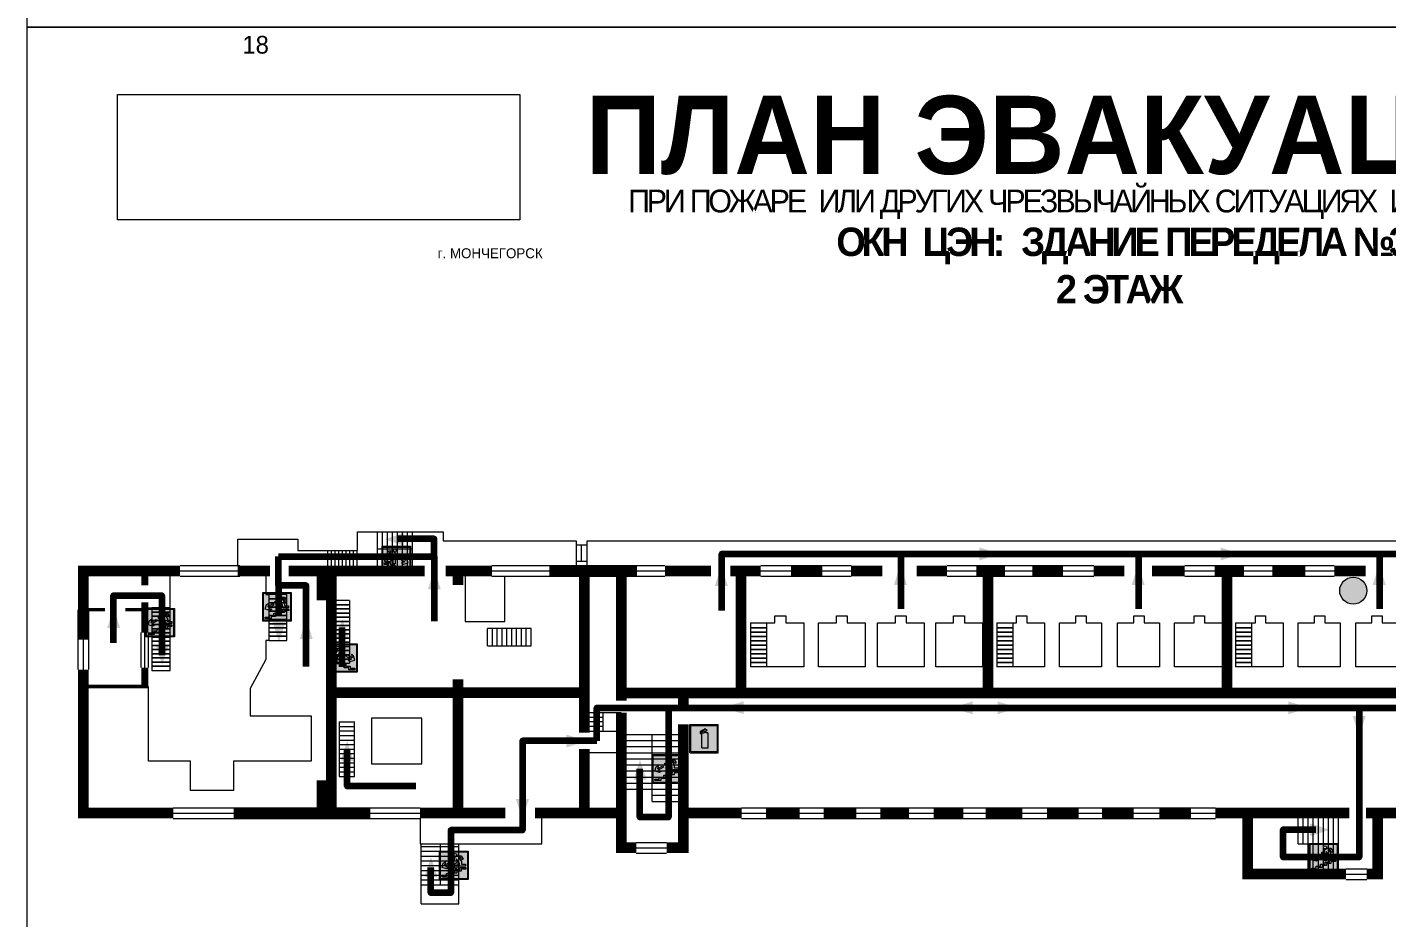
# Model space of a CAD drawing. Header units: millimetres. Extents: x 13810 to 67229, y 12374 to 21950.
# Drawn here: x 32787.4 to 33169.7, y 14690.3 to 14940.9 of the extents above; entities that cross this region are included whole.
import ezdxf

# ---------------------------------------------------------------- set-up
doc = ezdxf.new("R2010")
doc.units = ezdxf.units.MM
doc.layers.add('План_Штампы', color=7, linetype='Continuous')
doc.styles.add('обычный', font='arial.ttf')
picture_1 = doc.add_image_def('image1.jpg', size_in_pixel=(337, 105))

# ---------------------------------------------------------------- blocks, each defined once
blk = doc.blocks.new('вниз 3')
at = {"lineweight": 0, "true_color": 0xffffff}
h = blk.add_hatch(color=7, dxfattribs=at)
h.dxf.hatch_style = 1
h.paths.add_polyline_path([(40997.5, -4475.69), (40997.25, -4475.28), (40995.76, -4476.15), (40995.97, -4475.23), (40995.39, -4475.56), (40995.05, -4476.83), (40996.33, -4477.17), (40996.91, -4476.83), (40996, -4476.55)], flags=0)
h.paths.add_polyline_path([(40999.81, -4473.95), (41000.22, -4473.95), (41000.64, -4474.67), (41001.03, -4474.43), (41000.46, -4473.49), (41000.42, -4473.49), (40999.43, -4473.49), (40998.68, -4473.92), (40998.68, -4474.57), (40997.88, -4474.57), (40997.88, -4475), (40999.14, -4475), (40999.14, -4474.43), (40999.14, -4474.38), (40999.59, -4475.15), (40998.72, -4475.67), (40998.72, -4477.06), (40999.24, -4477.06), (40999.24, -4475.96), (40999.95, -4475.56), (40999.95, -4476.43), (41001.61, -4476.43), (41001.61, -4475.88), (41000.47, -4475.88), (41000.47, -4475.12)], flags=0)
h.paths.add_polyline_path([(40999.2, -4473.24, 1), (40998.35, -4473.24, 1)], flags=0)
h.paths.add_polyline_path([(41000.46, -4477.26), (41001.69, -4477.26), (41001.69, -4476.84), (41000.03, -4476.84), (41000.03, -4477.39), (40998.78, -4477.39), (40998.78, -4477.95), (40997.53, -4477.95), (40997.53, -4478.5), (40996.29, -4478.5), (40996.29, -4479.06), (40995.05, -4479.06), (40995.05, -4479.48), (40995.29, -4479.48), (40996.72, -4479.48), (40996.72, -4478.92), (40997.97, -4478.92), (40997.97, -4478.36), (40999.2, -4478.36), (40999.2, -4477.81), (41000.46, -4477.81)], flags=0)
h.paths.add_polyline_path([(41002.37, -4472.17), (40994.37, -4472.17), (40994.37, -4480.17), (41002.37, -4480.17)])
h.paths.add_polyline_path([(41002.16, -4479.96), (40994.57, -4479.96), (40994.57, -4472.37), (41002.16, -4472.37)], flags=16)
h.paths.add_polyline_path([(41001.61, -4475.88), (41001.61, -4476.43), (40999.95, -4476.43), (40999.95, -4475.56), (40999.24, -4475.96), (40999.24, -4477.06), (40998.72, -4477.06), (40998.72, -4475.67), (40999.59, -4475.15), (40999.14, -4474.38), (40999.14, -4474.43), (40999.14, -4475), (40997.88, -4475), (40997.88, -4474.57), (40998.68, -4474.57), (40998.68, -4473.92), (40999.43, -4473.49), (41000.42, -4473.49), (41000.46, -4473.49), (41001.03, -4474.43), (41000.64, -4474.67), (41000.22, -4473.95), (40999.81, -4473.95), (41000.47, -4475.12), (41000.47, -4475.88)], flags=0)
h.paths.add_polyline_path([(41001.69, -4476.84), (41001.69, -4477.26), (41000.46, -4477.26), (41000.46, -4477.81), (40999.2, -4477.81), (40999.2, -4478.36), (40997.97, -4478.36), (40997.97, -4478.92), (40996.72, -4478.92), (40996.72, -4479.48), (40995.05, -4479.48), (40995.05, -4479.06), (40996.29, -4479.06), (40996.29, -4478.5), (40997.53, -4478.5), (40997.53, -4477.95), (40998.78, -4477.95), (40998.78, -4477.39), (41000.03, -4477.39), (41000.03, -4476.84)], flags=0)
h.paths.add_polyline_path([(40998.35, -4473.24, -1), (40999.2, -4473.24, -1)], flags=0)
h.paths.add_polyline_path([(40997.5, -4475.69), (40996, -4476.55), (40996.91, -4476.83), (40996.33, -4477.17), (40995.05, -4476.83), (40995.39, -4475.56), (40995.97, -4475.23), (40995.76, -4476.15), (40997.25, -4475.28)], flags=0)
at = {"lineweight": 0}
h = blk.add_hatch(color=126, dxfattribs=at)
h.dxf.hatch_style = 1
h.paths.add_polyline_path([(41002.16, -4472.37), (40994.57, -4472.37), (40994.57, -4479.96), (41002.16, -4479.96)])
h.paths.add_polyline_path([(40995.97, -4475.23), (40995.76, -4476.15), (40997.25, -4475.28), (40997.5, -4475.69), (40996, -4476.55), (40996.91, -4476.83), (40996.33, -4477.17), (40995.05, -4476.83), (40995.39, -4475.56)], flags=16)
h.paths.add_polyline_path([(40997.88, -4474.57), (40998.68, -4474.57), (40998.68, -4473.92), (40999.43, -4473.49), (41000.42, -4473.49), (41000.46, -4473.49), (41001.03, -4474.43), (41000.64, -4474.67), (41000.22, -4473.95), (40999.81, -4473.95), (41000.47, -4475.12), (41000.47, -4475.88), (41001.61, -4475.88), (41001.61, -4476.43), (40999.95, -4476.43), (40999.95, -4475.56), (40999.24, -4475.96), (40999.24, -4477.06), (40998.72, -4477.06), (40998.72, -4475.67), (40999.59, -4475.15), (40999.14, -4474.38), (40999.14, -4474.43), (40999.14, -4475), (40997.88, -4475)], flags=16)
h.paths.add_polyline_path([(40998.35, -4473.24, -1), (40999.2, -4473.24, -1)], flags=16)
h.paths.add_polyline_path([(40997.53, -4477.95), (40998.78, -4477.95), (40998.78, -4477.39), (41000.03, -4477.39), (41000.03, -4476.84), (41001.69, -4476.84), (41001.69, -4477.26), (41000.46, -4477.26), (41000.46, -4477.81), (40999.2, -4477.81), (40999.2, -4478.36), (40997.97, -4478.36), (40997.97, -4478.92), (40996.72, -4478.92), (40996.72, -4479.48), (40995.05, -4479.48), (40995.05, -4479.06), (40996.29, -4479.06), (40996.29, -4478.5), (40997.53, -4478.5)], flags=16)
at = {"lineweight": 0, "true_color": 0xffffff}
h = blk.add_hatch(color=7, dxfattribs=at)
h.dxf.hatch_style = 1
h.paths.add_polyline_path([(40999.2, -4473.24, 1), (40998.35, -4473.24, 1)])
h.paths.add_polyline_path([(40999.81, -4473.95), (41000.22, -4473.95), (41000.64, -4474.67), (41001.03, -4474.43), (41000.46, -4473.49), (41000.42, -4473.49), (40999.43, -4473.49), (40998.68, -4473.92), (40998.68, -4474.57), (40997.88, -4474.57), (40997.88, -4475), (40999.14, -4475), (40999.14, -4474.43), (40999.14, -4474.38), (40999.59, -4475.15), (40998.72, -4475.67), (40998.72, -4477.06), (40999.24, -4477.06), (40999.24, -4475.96), (40999.95, -4475.56), (40999.95, -4476.43), (41001.61, -4476.43), (41001.61, -4475.88), (41000.47, -4475.88), (41000.47, -4475.12)])
h.paths.add_polyline_path([(40999.2, -4477.81), (41000.46, -4477.81), (41000.46, -4477.26), (41001.69, -4477.26), (41001.69, -4476.84), (41000.03, -4476.84), (41000.03, -4477.39), (40998.78, -4477.39), (40998.78, -4477.95), (40997.53, -4477.95), (40997.53, -4478.5), (40996.29, -4478.5), (40996.29, -4479.06), (40995.05, -4479.06), (40995.05, -4479.48), (40995.29, -4479.48), (40996.72, -4479.48), (40996.72, -4478.92), (40997.97, -4478.92), (40997.97, -4478.36), (40999.2, -4478.36)])
h.paths.add_polyline_path([(40997.5, -4475.69), (40997.25, -4475.28), (40995.76, -4476.15), (40995.97, -4475.23), (40995.39, -4475.56), (40995.05, -4476.83), (40996.33, -4477.17), (40996.91, -4476.83), (40996, -4476.55)])
at = {"color": 126, "lineweight": 0}
for points in [[(40994.37, -4472.17), (41002.37, -4472.17), (41002.37, -4480.17), (40994.37, -4480.17)], [(40994.57, -4472.37), (41002.16, -4472.37), (41002.16, -4479.96), (40994.57, -4479.96)]]:
    blk.add_lwpolyline(points, close=True, dxfattribs=at)
for points in [[(40995.05, -4476.83), (40995.39, -4475.56), (40995.97, -4475.23), (40995.76, -4476.15), (40997.25, -4475.28), (40997.5, -4475.69), (40996, -4476.55), (40996.91, -4476.83), (40996.33, -4477.17), (40995.05, -4476.83)], [(40999.14, -4474.43), (40999.14, -4475), (40997.88, -4475), (40997.88, -4474.57), (40998.68, -4474.57), (40998.68, -4473.92), (40999.43, -4473.49), (41000.42, -4473.49), (41000.46, -4473.49), (41001.03, -4474.43), (41000.64, -4474.67), (41000.22, -4473.95), (40999.81, -4473.95), (41000.47, -4475.12), (41000.47, -4475.88), (41001.61, -4475.88), (41001.61, -4476.43), (40999.95, -4476.43), (40999.95, -4475.56), (40999.24, -4475.96), (40999.24, -4477.06), (40998.72, -4477.06), (40998.72, -4475.67), (40999.59, -4475.15), (40999.14, -4474.38), (40999.14, -4474.43)], [(40995.29, -4479.48), (40995.05, -4479.48), (40995.05, -4479.06), (40996.29, -4479.06), (40996.29, -4478.5), (40997.53, -4478.5), (40997.53, -4477.95), (40998.78, -4477.95), (40998.78, -4477.39), (41000.03, -4477.39), (41000.03, -4476.84), (41001.69, -4476.84), (41001.69, -4477.26), (41000.46, -4477.26), (41000.46, -4477.81), (40999.2, -4477.81), (40999.2, -4478.36), (40997.97, -4478.36), (40997.97, -4478.92), (40996.72, -4478.92), (40996.72, -4479.48), (40995.05, -4479.48)]]:
    blk.add_lwpolyline(points, dxfattribs=at)
blk.add_circle((40998.77, -4473.24), 0.426, dxfattribs=at)
blk = doc.blocks.new('вниз')
at = {"lineweight": 0, "true_color": 0xffffff}
h = blk.add_hatch(color=7, dxfattribs=at)
h.dxf.hatch_style = 1
h.paths.add_polyline_path([(40994.51, -4472.22), (40986.51, -4472.22), (40986.51, -4480.22), (40994.51, -4480.22)])
h.paths.add_polyline_path([(40994.31, -4472.42), (40994.31, -4480.01), (40986.71, -4480.01), (40986.71, -4472.42)], flags=16)
h.paths.add_polyline_path([(40988.43, -4473.53), (40989.43, -4473.53), (40990.19, -4473.96), (40990.19, -4474.6), (40991, -4474.6), (40991, -4475.06), (40989.73, -4475.06), (40989.73, -4474.46), (40989.3, -4475.18), (40990.17, -4475.7), (40990.17, -4477.11), (40989.63, -4477.11), (40989.63, -4476.01), (40988.94, -4475.59), (40988.94, -4476.46), (40988.94, -4476.46), (40987.47, -4476.46), (40987.26, -4476.46), (40987.26, -4475.92), (40988.4, -4475.92), (40988.4, -4475.2), (40989.1, -4473.99), (40988.66, -4473.99), (40988.24, -4474.7), (40987.86, -4474.47), (40988.41, -4473.56)], flags=0)
h.paths.add_polyline_path([(40990.55, -4473.29, -1), (40989.69, -4473.29, -1)], flags=0)
h.paths.add_polyline_path([(40988.85, -4476.89), (40988.85, -4477.43), (40990.1, -4477.43), (40990.1, -4477.99), (40991.34, -4477.99), (40991.34, -4478.54), (40992.59, -4478.54), (40992.59, -4479.09), (40993.83, -4479.09), (40993.83, -4479.52), (40992.17, -4479.52), (40992.17, -4478.97), (40990.91, -4478.97), (40990.91, -4478.41), (40989.68, -4478.41), (40989.68, -4477.86), (40988.43, -4477.86), (40988.43, -4477.31), (40987.6, -4477.31), (40987.18, -4477.31), (40987.18, -4476.89)], flags=0)
h.paths.add_polyline_path([(40991.61, -4475.33), (40993.12, -4476.2), (40992.9, -4475.27), (40993.48, -4475.6), (40993.83, -4476.88), (40992.56, -4477.22), (40991.97, -4476.88), (40992.9, -4476.61), (40991.38, -4475.74), (40991.58, -4475.39)], flags=0)
h.paths.add_polyline_path([(40990.19, -4473.96), (40989.43, -4473.53), (40988.43, -4473.53), (40988.41, -4473.56), (40987.86, -4474.47), (40988.24, -4474.7), (40988.66, -4473.99), (40989.1, -4473.99), (40988.4, -4475.2), (40988.4, -4475.92), (40987.26, -4475.92), (40987.26, -4476.46), (40987.47, -4476.46), (40988.94, -4476.46), (40988.94, -4476.27), (40988.94, -4475.59), (40989.63, -4476.01), (40989.63, -4477.11), (40990.17, -4477.11), (40990.17, -4475.7), (40989.3, -4475.18), (40989.73, -4474.46), (40989.73, -4475.06), (40991, -4475.06), (40991, -4474.6), (40990.19, -4474.6)], flags=0)
h.paths.add_polyline_path([(40990.55, -4473.29, 1), (40989.69, -4473.29, 1)], flags=0)
h.paths.add_polyline_path([(40991.61, -4475.33), (40991.58, -4475.39), (40991.38, -4475.74), (40992.9, -4476.61), (40991.97, -4476.88), (40992.56, -4477.22), (40993.83, -4476.88), (40993.48, -4475.6), (40992.9, -4475.27), (40993.12, -4476.2)], flags=0)
h.paths.add_polyline_path([(40990.1, -4477.43), (40988.85, -4477.43), (40988.85, -4476.89), (40987.18, -4476.89), (40987.18, -4477.31), (40987.6, -4477.31), (40988.43, -4477.31), (40988.43, -4477.86), (40989.68, -4477.86), (40989.68, -4478.41), (40990.91, -4478.41), (40990.91, -4478.97), (40992.17, -4478.97), (40992.17, -4479.52), (40993.83, -4479.52), (40993.83, -4479.09), (40992.59, -4479.09), (40992.59, -4478.54), (40991.34, -4478.54), (40991.34, -4477.99), (40990.1, -4477.99)], flags=0)
at = {"lineweight": 0}
h = blk.add_hatch(color=126, dxfattribs=at)
h.dxf.hatch_style = 1
h.paths.add_polyline_path([(40994.31, -4472.42), (40986.71, -4472.42), (40986.71, -4480.01), (40994.31, -4480.01)])
h.paths.add_polyline_path([(40988.43, -4473.53), (40989.43, -4473.53), (40990.19, -4473.96), (40990.19, -4474.6), (40991, -4474.6), (40991, -4475.06), (40989.73, -4475.06), (40989.73, -4474.46), (40989.3, -4475.18), (40990.17, -4475.7), (40990.17, -4477.11), (40989.63, -4477.11), (40989.63, -4476.01), (40988.94, -4475.59), (40988.94, -4476.46), (40988.94, -4476.46), (40987.47, -4476.46), (40987.26, -4476.46), (40987.26, -4475.92), (40988.4, -4475.92), (40988.4, -4475.2), (40989.1, -4473.99), (40988.66, -4473.99), (40988.24, -4474.7), (40987.86, -4474.47), (40988.41, -4473.56)], flags=16)
h.paths.add_polyline_path([(40990.55, -4473.29, -1), (40989.69, -4473.29, -1)], flags=16)
h.paths.add_polyline_path([(40988.85, -4476.89), (40988.85, -4477.43), (40990.1, -4477.43), (40990.1, -4477.99), (40991.34, -4477.99), (40991.34, -4478.54), (40992.59, -4478.54), (40992.59, -4479.09), (40993.83, -4479.09), (40993.83, -4479.52), (40992.17, -4479.52), (40992.17, -4478.97), (40990.91, -4478.97), (40990.91, -4478.41), (40989.68, -4478.41), (40989.68, -4477.86), (40988.43, -4477.86), (40988.43, -4477.31), (40987.6, -4477.31), (40987.18, -4477.31), (40987.18, -4476.89)], flags=16)
h.paths.add_polyline_path([(40991.61, -4475.33), (40993.12, -4476.2), (40992.9, -4475.27), (40993.48, -4475.6), (40993.83, -4476.88), (40992.56, -4477.22), (40991.97, -4476.88), (40992.9, -4476.61), (40991.38, -4475.74), (40991.58, -4475.39)], flags=16)
at = {"lineweight": 0, "true_color": 0xffffff}
h = blk.add_hatch(color=7, dxfattribs=at)
h.dxf.hatch_style = 1
h.paths.add_polyline_path([(40989.73, -4474.46), (40989.73, -4475.06), (40991, -4475.06), (40991, -4474.6), (40990.19, -4474.6), (40990.19, -4473.96), (40989.43, -4473.53), (40988.43, -4473.53), (40988.41, -4473.56), (40987.86, -4474.47), (40988.24, -4474.7), (40988.66, -4473.99), (40989.1, -4473.99), (40988.4, -4475.2), (40988.4, -4475.92), (40987.26, -4475.92), (40987.26, -4476.46), (40987.47, -4476.46), (40988.94, -4476.46), (40988.94, -4475.59), (40989.63, -4476.01), (40989.63, -4477.11), (40990.17, -4477.11), (40990.17, -4475.7), (40989.3, -4475.18)])
h.paths.add_polyline_path([(40989.69, -4473.29, 1), (40990.55, -4473.29, 1)])
h.paths.add_polyline_path([(40991.61, -4475.33), (40991.58, -4475.39), (40991.38, -4475.74), (40992.9, -4476.61), (40991.97, -4476.88), (40992.56, -4477.22), (40993.83, -4476.88), (40993.48, -4475.6), (40992.9, -4475.27), (40993.12, -4476.2)])
h.paths.add_polyline_path([(40990.1, -4477.43), (40988.85, -4477.43), (40988.85, -4476.89), (40987.18, -4476.89), (40987.18, -4477.31), (40987.6, -4477.31), (40988.43, -4477.31), (40988.43, -4477.86), (40989.68, -4477.86), (40989.68, -4478.41), (40990.91, -4478.41), (40990.91, -4478.97), (40992.17, -4478.97), (40992.17, -4479.52), (40993.83, -4479.52), (40993.83, -4479.09), (40992.59, -4479.09), (40992.59, -4478.54), (40991.34, -4478.54), (40991.34, -4477.99), (40990.1, -4477.99)])
at = {"color": 126, "lineweight": 0}
for points in [[(40986.51, -4472.22), (40994.51, -4472.22), (40994.51, -4480.22), (40986.51, -4480.22)], [(40986.71, -4472.42), (40994.31, -4472.42), (40994.31, -4480.01), (40986.71, -4480.01)]]:
    blk.add_lwpolyline(points, close=True, dxfattribs=at)
for points in [[(40987.47, -4476.46), (40987.26, -4476.46), (40987.26, -4475.92), (40988.4, -4475.92), (40988.4, -4475.2), (40989.1, -4473.99), (40988.66, -4473.99), (40988.24, -4474.7), (40987.86, -4474.47), (40988.41, -4473.56), (40988.43, -4473.53), (40989.43, -4473.53), (40990.19, -4473.96), (40990.19, -4474.6), (40991, -4474.6), (40991, -4475.06), (40989.73, -4475.06), (40989.73, -4474.46), (40989.3, -4475.18), (40990.17, -4475.7), (40990.17, -4477.11), (40989.63, -4477.11), (40989.63, -4476.01), (40988.94, -4475.59), (40988.94, -4476.46)], [(40987.47, -4476.46), (40988.94, -4476.46), (40988.94, -4476.27)], [(40991.58, -4475.39), (40991.38, -4475.74), (40992.9, -4476.61), (40991.97, -4476.88), (40992.56, -4477.22), (40993.83, -4476.88), (40993.48, -4475.6), (40992.9, -4475.27), (40993.12, -4476.2), (40991.61, -4475.33), (40991.58, -4475.39)], [(40987.6, -4477.31), (40987.18, -4477.31), (40987.18, -4476.89), (40988.85, -4476.89), (40988.85, -4477.43), (40990.1, -4477.43), (40990.1, -4477.99), (40991.34, -4477.99), (40991.34, -4478.54), (40992.59, -4478.54), (40992.59, -4479.09), (40993.83, -4479.09), (40993.83, -4479.52), (40992.17, -4479.52), (40992.17, -4478.97), (40990.91, -4478.97), (40990.91, -4478.41), (40989.68, -4478.41), (40989.68, -4477.86), (40988.43, -4477.86), (40988.43, -4477.31), (40987.6, -4477.31)]]:
    blk.add_lwpolyline(points, dxfattribs=at)
blk.add_circle((40990.12, -4473.29), 0.432, dxfattribs=at)
blk = doc.blocks.new('A$C3AD82952')
at = {"true_color": 0xf5f5ff}
h = blk.add_hatch(color=7, dxfattribs=at)
h.dxf.hatch_style = 1
h.paths.add_polyline_path([(8.21, 8.73, 0.414214), (7.89, 9.05), (7.22, 9.05), (7.22, 9.92), (7.59, 9.92, 1), (7.57, 10.36), (7.22, 10.36), (7.22, 10.6), (6.43, 10.6), (6.43, 10.36), (6.01, 10.36), (4.74, 9.59), (4.74, 8.69), (4.98, 8.73), (4.98, 9.26), (6.12, 9.91), (6.43, 9.91), (6.43, 9.05), (5.76, 9.05, 0.414214), (5.44, 8.73), (5.44, 2.2), (8.21, 2.2)], flags=0)
h.paths.add_polyline_path([(12.8, 12.8), (0, 12.8), (0, 0), (12.8, 0)])
h.paths.add_polyline_path([(0.51, 12.29), (12.29, 12.29), (12.29, 0.51), (0.51, 0.51)], flags=16)
h.paths.add_polyline_path([(4.74, 9.59), (6.01, 10.36), (6.43, 10.36), (6.43, 10.6), (7.22, 10.6), (7.22, 10.36), (7.59, 10.36, -0.94586), (7.59, 9.92), (7.22, 9.92), (7.22, 9.05), (7.89, 9.05, -0.414214), (8.21, 8.73), (8.21, 2.2), (5.44, 2.2), (5.44, 8.73, -0.414214), (5.76, 9.05), (6.43, 9.05), (6.43, 9.91), (6.12, 9.91), (4.98, 9.26), (4.98, 8.73), (4.74, 8.69)], flags=0)
h = blk.add_hatch(color=242)
h.dxf.hatch_style = 1
h.paths.add_polyline_path([(12.29, 12.29), (0.51, 12.29), (0.51, 0.51), (12.29, 0.51)])
h.paths.add_polyline_path([(4.74, 8.69), (4.74, 9.59), (6.01, 10.36), (6.43, 10.36), (6.43, 10.6), (7.22, 10.6), (7.22, 10.36), (7.59, 10.36, -0.94586), (7.59, 9.92), (7.22, 9.92), (7.22, 9.05), (7.89, 9.05, -0.414214), (8.21, 8.73), (8.21, 2.2), (5.44, 2.2), (5.44, 8.73, -0.414214), (5.76, 9.05), (6.43, 9.05), (6.43, 9.91), (6.12, 9.91), (4.98, 9.26), (4.98, 8.73)], flags=16)
h = blk.add_hatch(color=7, dxfattribs=at)
h.dxf.hatch_style = 1
h.paths.add_polyline_path([(8.21, 8.73, 0.414214), (7.89, 9.05), (7.22, 9.05), (7.22, 9.92), (7.59, 9.92, 1), (7.57, 10.36), (7.22, 10.36), (7.22, 10.6), (6.43, 10.6), (6.43, 10.36), (6.01, 10.36), (4.74, 9.59), (4.74, 8.69), (4.98, 8.73), (4.98, 9.26), (6.12, 9.91), (6.43, 9.91), (6.43, 9.05), (5.76, 9.05, 0.414214), (5.44, 8.73), (5.44, 2.2), (8.21, 2.2)])
at = {"color": 242, "lineweight": 5}
for p, q in [((0, 0), (0, 12.8)), ((0, 12.8), (12.8, 12.8)), ((12.8, 0), (12.8, 12.8)), ((6.01, 10.36), (4.74, 9.59)), ((4.74, 9.59), (4.74, 8.69)), ((4.74, 8.69), (4.98, 8.73)), ((4.98, 9.26), (6.12, 9.91)), ((4.98, 8.73), (4.98, 9.26)), ((5.44, 2.2), (5.44, 8.73)), ((5.76, 9.05), (6.43, 9.05)), ((6.01, 10.36), (6.43, 10.36)), ((6.12, 9.91), (6.43, 9.91)), ((7.22, 10.6), (6.43, 10.6)), ((6.43, 10.6), (6.43, 10.36)), ((6.43, 9.91), (6.43, 9.05)), ((7.22, 10.36), (7.22, 10.6)), ((7.59, 10.36), (7.22, 10.36)), ((7.22, 9.05), (7.22, 9.92)), ((7.59, 9.92), (7.22, 9.92)), ((7.89, 9.05), (7.22, 9.05)), ((8.21, 2.2), (8.21, 8.73)), ((0, 0), (12.8, 0)), ((5.44, 2.2), (8.21, 2.2))]:
    blk.add_line(p, q, dxfattribs=at)
blk.add_lwpolyline([(0.51, 12.29), (12.29, 12.29), (12.29, 0.51), (0.51, 0.51)], close=True, dxfattribs=at)
for centre, radius, start, end in [((5.76, 8.73), 0.32, 90, 180), ((7.58, 10.14), 0.223, 273.18746, 86.81254), ((7.89, 8.73), 0.32, 0, 90)]:
    blk.add_arc(centre, radius, start, end, dxfattribs=at)
blk = doc.blocks.new('A$C7B8C2D5B')
at = {"lineweight": 0}
h = blk.add_hatch(color=5, dxfattribs=at)
h.dxf.hatch_style = 1
h.paths.add_polyline_path([(1.4, -3.02, 1), (-2.11, -3.02, 1)])
at = {"color": 5, "lineweight": 0}
blk.add_circle((-0.36, -3.02), 1.75, dxfattribs=at)

msp = doc.modelspace()

# ---------------------------------------------------------------- linework, layer by layer
at = {"color": 126, "lineweight": 0, "true_color": 0x008754}
for points in [[(32787.42, 15335.9), (33387.42, 15335.9), (33387.42, 14940.9), (32787.42, 14940.9)], [(32787.42, 14940.9), (33387.42, 14940.9), (33387.42, 14545.9), (32787.42, 14545.9)], [(32787.42, 14940.9), (33387.42, 14940.9), (33387.42, 14545.9), (32787.42, 14545.9)], [(32787.42, 14940.9), (33387.42, 14940.9), (33387.42, 14545.9), (32787.42, 14545.9)], [(32787.42, 14940.9), (33387.42, 14940.9), (33387.42, 14545.9), (32787.42, 14545.9)]]:
    msp.add_lwpolyline(points, close=True, dxfattribs=at)
at = {"lineweight": 0}
for points in [[(32846.61, 14789.42), (32846.61, 14796.86), (32863.54, 14796.86), (32863.54, 14793.63), (32880.24, 14793.63), (32880.24, 14798.93), (32904.33, 14798.93), (32904.33, 14796.36), (32941.79, 14796.36), (32941.79, 14787.92)], [(32885.95, 14787.92), (32885.95, 14798.93)], [(32887.35, 14787.92), (32887.35, 14798.93)], [(32887.35, 14787.92), (32887.35, 14798.93)], [(32888.75, 14787.92), (32888.75, 14798.93)], [(32888.75, 14787.92), (32888.75, 14798.93)], [(32890.15, 14787.92), (32890.15, 14798.93)], [(32890.15, 14787.92), (32890.15, 14798.93)], [(32891.55, 14787.92), (32891.55, 14798.93)], [(32891.55, 14787.92), (32891.55, 14798.93)], [(32892.95, 14787.92), (32892.95, 14798.93)], [(32892.95, 14787.92), (32892.95, 14798.93)], [(32894.35, 14787.92), (32894.35, 14798.93)], [(32894.35, 14787.92), (32894.35, 14798.93)], [(32895.75, 14787.92), (32895.75, 14798.93)], [(32944.88, 14787.92), (32944.88, 14796.36), (33329.15, 14796.36), (33329.15, 14800.66), (33350.6, 14800.66), (33350.6, 14798.72), (33368.23, 14798.72)], [(32885.95, 14794.16), (32895.75, 14794.16)], [(32941.79, 14795.25), (32944.88, 14795.25)], [(32943.31, 14790.7), (32943.31, 14795.25)], [(32871.91, 14787.92), (32871.91, 14793.63)], [(32872.94, 14787.92), (32872.94, 14793.63)], [(32872.94, 14787.92), (32872.94, 14793.63)], [(32873.97, 14787.92), (32873.97, 14793.63)], [(32873.97, 14787.92), (32873.97, 14793.63)], [(32875, 14787.92), (32875, 14793.63)], [(32875, 14787.92), (32875, 14793.63)], [(32876.03, 14787.92), (32876.03, 14793.63)], [(32876.03, 14787.92), (32876.03, 14793.63)], [(32877.06, 14787.92), (32877.06, 14793.63)], [(32877.06, 14787.92), (32877.06, 14793.63)], [(32878.1, 14787.92), (32878.1, 14793.63)], [(32878.1, 14787.92), (32878.1, 14793.63)], [(32879.13, 14787.92), (32879.13, 14793.63)], [(32879.13, 14787.92), (32879.13, 14793.63)], [(32880.16, 14787.92), (32880.16, 14793.63)], [(32941.79, 14790.7), (32944.88, 14790.7)], [(32854.53, 14787.92), (32854.53, 14781.28), (32855.37, 14781.28), (32855.37, 14768.36), (32854.53, 14768.36), (32854.53, 14762.98), (32850.15, 14754.88), (32850.15, 14747.2), (32867.3, 14747.2), (32867.3, 14734.42), (32845.4, 14734.42), (32845.4, 14726.18), (32833.34, 14726.18), (32833.34, 14734.42), (32821.49, 14734.42), (32821.49, 14755.4)], [(32827.59, 14759.93), (32827.59, 14787.92)], [(32830.41, 14789.42), (32847.21, 14789.42)], [(32830.41, 14787.92), (32847.21, 14787.92)], [(32830.41, 14786.42), (32847.21, 14786.42)], [(32910.57, 14787.92), (32910.57, 14773.7), (32921.67, 14773.7), (32921.67, 14786.42)], [(32918.09, 14789.42), (32966.71, 14789.42)], [(32918.09, 14787.92), (32966.71, 14787.92)], [(32918.09, 14786.42), (32966.71, 14786.42)], [(32993.65, 14789.42), (33019.06, 14789.42)], [(32993.65, 14787.92), (33019.06, 14787.92)], [(32993.65, 14786.42), (33019.06, 14786.42)], [(33046.05, 14789.42), (33087.28, 14789.42)], [(33046.05, 14787.92), (33087.28, 14787.92)], [(33046.05, 14786.42), (33087.28, 14786.42)], [(33112.89, 14789.42), (33154.92, 14789.42)], [(33112.89, 14787.92), (33154.92, 14787.92)], [(33112.89, 14786.42), (33154.92, 14786.42)], [(32860.46, 14781.28), (32855.37, 14781.28)], [(32860.46, 14780.1), (32855.37, 14780.1)], [(32855.37, 14780.1), (32860.46, 14780.1)], [(32860.46, 14778.93), (32855.37, 14778.93)], [(32860.46, 14778.93), (32855.37, 14778.93)], [(32855.37, 14778.93), (32860.46, 14778.93)], [(32878.03, 14779.6), (32872.94, 14779.6)], [(32878.03, 14778.42), (32872.94, 14778.42)], [(32872.94, 14778.42), (32878.03, 14778.42)], [(32878.03, 14779.6), (32878.03, 14761.98)], [(32801.72, 14760.19), (32801.72, 14776.99)], [(32803.22, 14760.19), (32803.21, 14776.99)], [(32804.72, 14760.19), (32804.72, 14776.99)], [(32820.49, 14777.54), (32822.5, 14777.54), (32822.5, 14759.93)], [(32827.59, 14777.54), (32822.5, 14777.54)], [(32827.59, 14776.37), (32822.5, 14776.37)], [(32822.5, 14776.37), (32827.59, 14776.37)], [(32827.59, 14775.19), (32822.5, 14775.19)], [(32822.5, 14775.19), (32827.59, 14775.19)], [(32860.46, 14777.75), (32855.37, 14777.75)], [(32855.37, 14777.75), (32860.46, 14777.75)], [(32855.37, 14777.75), (32860.46, 14777.75)], [(32860.46, 14776.58), (32855.37, 14776.58)], [(32855.37, 14776.58), (32860.46, 14776.58)], [(32860.46, 14775.4), (32855.37, 14775.4)], [(32855.37, 14775.4), (32860.46, 14775.4)], [(32878.03, 14777.25), (32872.94, 14777.25)], [(32872.94, 14777.25), (32878.03, 14777.25)], [(32878.03, 14776.07), (32872.94, 14776.07)], [(32872.94, 14776.07), (32878.03, 14776.07)], [(32878.03, 14774.9), (32872.94, 14774.9)], [(32872.94, 14774.9), (32878.03, 14774.9)], [(32995.4, 14760.93), (32995.4, 14773.31), (32997.65, 14773.31), (32997.65, 14775.26), (33000.73, 14775.26), (33000.73, 14773.31), (33005.76, 14773.31), (33005.76, 14760.93), (32995.4, 14760.93)], [(33009.89, 14760.93), (33009.89, 14773.31), (33014.92, 14773.31), (33014.92, 14775.26), (33018, 14775.26), (33018, 14773.31), (33023.03, 14773.31), (33023.03, 14760.93), (33009.89, 14760.93)], [(33026.48, 14760.93), (33026.48, 14773.31), (33031.51, 14773.31), (33031.51, 14775.26), (33034.59, 14775.26), (33034.59, 14773.31), (33039.62, 14773.31), (33039.62, 14760.93), (33026.48, 14760.93)], [(33042.85, 14760.93), (33042.85, 14773.31), (33047.88, 14773.31), (33047.88, 14775.26), (33050.95, 14775.26), (33050.95, 14773.31), (33055.98, 14773.31), (33055.98, 14760.93), (33042.85, 14760.93)], [(33064.59, 14760.93), (33064.59, 14773.31), (33065.57, 14773.31), (33065.57, 14775.26), (33068.43, 14775.26), (33068.43, 14773.31), (33073.41, 14773.31), (33073.41, 14760.93), (33064.59, 14760.93)], [(33077.64, 14760.93), (33077.64, 14773.31), (33082.21, 14773.31), (33082.21, 14775.26), (33085.11, 14775.26), (33085.11, 14773.31), (33089.48, 14773.31), (33089.48, 14760.93), (33077.64, 14760.93)], [(33093.96, 14760.93), (33093.96, 14773.31), (33098.53, 14773.31), (33098.53, 14775.26), (33101.43, 14775.26), (33101.43, 14773.31), (33105.8, 14773.31), (33105.8, 14760.93), (33093.96, 14760.93)], [(33109.96, 14760.93), (33109.96, 14773.31), (33115.54, 14773.31), (33115.54, 14775.26), (33118.43, 14775.26), (33118.43, 14773.31), (33124.03, 14773.31), (33124.03, 14760.93), (33109.96, 14760.93)], [(33131.74, 14760.93), (33131.74, 14773.31), (33132.72, 14773.31), (33132.72, 14775.26), (33135.58, 14775.26), (33135.58, 14773.31), (33140.56, 14773.31), (33140.56, 14760.93), (33131.74, 14760.93)], [(33144.77, 14760.93), (33144.77, 14773.31), (33149.34, 14773.31), (33149.34, 14775.26), (33152.25, 14775.26), (33152.25, 14773.31), (33156.61, 14773.31), (33156.61, 14760.93), (33144.77, 14760.93)], [(33160.93, 14760.93), (33160.93, 14773.31), (33165.49, 14773.31), (33165.49, 14775.26), (33168.4, 14775.26), (33168.4, 14773.31), (33172.76, 14773.31), (33172.76, 14760.93), (33160.93, 14760.93)], [(32827.59, 14774.02), (32822.5, 14774.02)], [(32822.5, 14774.02), (32827.59, 14774.02)], [(32827.59, 14772.85), (32822.5, 14772.85)], [(32822.5, 14772.85), (32827.59, 14772.85)], [(32827.59, 14771.67), (32822.5, 14771.67)], [(32822.5, 14771.67), (32827.59, 14771.67)], [(32860.46, 14774.23), (32855.37, 14774.23)], [(32855.37, 14774.23), (32860.46, 14774.23)], [(32860.46, 14773.06), (32855.37, 14773.06)], [(32855.37, 14773.06), (32860.46, 14773.06)], [(32860.46, 14771.88), (32855.37, 14771.88)], [(32855.37, 14771.88), (32860.46, 14771.88)], [(32878.03, 14773.72), (32872.94, 14773.72)], [(32872.94, 14773.72), (32878.03, 14773.72)], [(32878.03, 14772.55), (32872.94, 14772.55)], [(32872.94, 14772.55), (32878.03, 14772.55)], [(32878.03, 14771.37), (32872.94, 14771.37)], [(32872.94, 14771.37), (32878.03, 14771.37)], [(32916.88, 14766.87), (32916.88, 14771.72)], [(32929.07, 14771.72), (32916.88, 14771.72)], [(32918.24, 14766.87), (32918.24, 14771.72)], [(32918.24, 14766.87), (32918.24, 14771.72)], [(32919.59, 14766.87), (32919.59, 14771.72)], [(32919.59, 14766.87), (32919.59, 14771.72)], [(32920.95, 14766.87), (32920.95, 14771.72)], [(32920.95, 14766.87), (32920.95, 14771.72)], [(32922.3, 14766.87), (32922.3, 14771.72)], [(32922.3, 14766.87), (32922.3, 14771.72)], [(32923.65, 14766.87), (32923.65, 14771.72)], [(32923.65, 14766.87), (32923.65, 14771.72)], [(32925.01, 14766.87), (32925.01, 14771.72)], [(32925.01, 14766.87), (32925.01, 14771.72)], [(32926.36, 14766.87), (32926.36, 14771.72)], [(32926.36, 14766.87), (32926.36, 14771.72)], [(32927.72, 14766.87), (32927.72, 14771.72)], [(32927.72, 14766.87), (32927.72, 14771.72)], [(32929.07, 14766.87), (32929.07, 14771.72)], [(32990.82, 14773.31), (32995.4, 14773.31)], [(32990.82, 14773.31), (32990.82, 14760.93)], [(32990.82, 14771.96), (32995.4, 14771.96)], [(32995.4, 14771.96), (32990.82, 14771.96)], [(33060.02, 14773.31), (33064.59, 14773.31)], [(33060.02, 14773.31), (33060.02, 14760.93)], [(33060.02, 14771.96), (33064.59, 14771.96)], [(33064.59, 14771.96), (33060.02, 14771.96)], [(33127.17, 14773.31), (33131.74, 14773.31)], [(33127.17, 14773.31), (33127.17, 14760.93)], [(33127.17, 14771.96), (33131.74, 14771.96)], [(33131.74, 14771.96), (33127.17, 14771.96)], [(32819.49, 14760.74), (32819.49, 14770.6)], [(32820.49, 14760.74), (32820.49, 14770.6)], [(32821.49, 14760.74), (32821.49, 14770.6)], [(32827.59, 14770.5), (32822.5, 14770.5)], [(32822.5, 14770.5), (32827.59, 14770.5)], [(32827.59, 14769.32), (32822.5, 14769.32)], [(32822.5, 14769.32), (32827.59, 14769.32)], [(32827.59, 14768.15), (32822.5, 14768.15)], [(32822.5, 14768.15), (32827.59, 14768.15)], [(32827.59, 14766.97), (32822.5, 14766.97)], [(32822.5, 14766.97), (32827.59, 14766.97)], [(32860.46, 14770.71), (32855.37, 14770.71)], [(32855.37, 14770.71), (32860.46, 14770.71)], [(32860.46, 14769.53), (32855.37, 14769.53)], [(32855.37, 14769.53), (32860.46, 14769.53)], [(32855.37, 14768.36), (32860.46, 14768.36)], [(32878.03, 14770.2), (32872.94, 14770.2)], [(32872.94, 14770.2), (32878.03, 14770.2)], [(32878.03, 14769.03), (32872.94, 14769.03)], [(32872.94, 14769.03), (32878.03, 14769.03)], [(32878.03, 14767.85), (32872.94, 14767.85)], [(32872.94, 14767.85), (32878.03, 14767.85)], [(32990.82, 14770.74), (32995.4, 14770.74)], [(32995.4, 14770.74), (32990.82, 14770.74)], [(32990.82, 14769.51), (32995.4, 14769.51)], [(32995.4, 14769.51), (32990.82, 14769.51)], [(32990.82, 14768.29), (32995.4, 14768.29)], [(32995.4, 14768.29), (32990.82, 14768.29)], [(32990.82, 14767.06), (32995.4, 14767.06)], [(32995.4, 14767.06), (32990.82, 14767.06)], [(33060.02, 14770.74), (33064.59, 14770.74)], [(33064.59, 14770.74), (33060.02, 14770.74)], [(33060.02, 14769.51), (33064.59, 14769.51)], [(33064.59, 14769.51), (33060.02, 14769.51)], [(33060.02, 14768.29), (33064.59, 14768.29)], [(33064.59, 14768.29), (33060.02, 14768.29)], [(33060.02, 14767.06), (33064.59, 14767.06)], [(33064.59, 14767.06), (33060.02, 14767.06)], [(33127.17, 14770.74), (33131.74, 14770.74)], [(33131.74, 14770.74), (33127.17, 14770.74)], [(33127.17, 14769.51), (33131.74, 14769.51)], [(33131.74, 14769.51), (33127.17, 14769.51)], [(33127.17, 14768.29), (33131.74, 14768.29)], [(33131.74, 14768.29), (33127.17, 14768.29)], [(33127.17, 14767.06), (33131.74, 14767.06)], [(33131.74, 14767.06), (33127.17, 14767.06)], [(32827.59, 14765.8), (32822.5, 14765.8)], [(32822.5, 14765.8), (32827.59, 14765.8)], [(32827.59, 14764.62), (32822.5, 14764.62)], [(32822.5, 14764.62), (32827.59, 14764.62)], [(32827.59, 14763.45), (32822.5, 14763.45)], [(32822.5, 14763.45), (32827.59, 14763.45)], [(32878.03, 14766.68), (32872.94, 14766.68)], [(32872.94, 14766.68), (32878.03, 14766.68)], [(32878.03, 14765.5), (32872.94, 14765.5)], [(32872.94, 14765.5), (32878.03, 14765.5)], [(32878.03, 14764.33), (32872.94, 14764.33)], [(32872.94, 14764.33), (32878.03, 14764.33)], [(32878.03, 14763.15), (32872.94, 14763.15)], [(32872.94, 14763.15), (32878.03, 14763.15)], [(32916.88, 14766.87), (32929.07, 14766.87)], [(32990.82, 14765.83), (32995.4, 14765.83)], [(32995.4, 14765.83), (32990.82, 14765.83)], [(32990.82, 14764.61), (32995.4, 14764.61)], [(32995.4, 14764.61), (32990.82, 14764.61)], [(32990.82, 14763.38), (32995.4, 14763.38)], [(32995.4, 14763.38), (32990.82, 14763.38)], [(33060.02, 14765.83), (33064.59, 14765.83)], [(33064.59, 14765.83), (33060.02, 14765.83)], [(33060.02, 14764.61), (33064.59, 14764.61)], [(33064.59, 14764.61), (33060.02, 14764.61)], [(33060.02, 14763.38), (33064.59, 14763.38)], [(33064.59, 14763.38), (33060.02, 14763.38)], [(33127.17, 14765.83), (33131.74, 14765.83)], [(33131.74, 14765.83), (33127.17, 14765.83)], [(33127.17, 14764.61), (33131.74, 14764.61)], [(33131.74, 14764.61), (33127.17, 14764.61)], [(33127.17, 14763.38), (33131.74, 14763.38)], [(33131.74, 14763.38), (33127.17, 14763.38)], [(32827.59, 14762.28), (32822.5, 14762.28)], [(32822.5, 14762.28), (32827.59, 14762.28)], [(32827.59, 14761.1), (32822.5, 14761.1)], [(32822.5, 14761.1), (32827.59, 14761.1)], [(32822.5, 14759.93), (32827.59, 14759.93)], [(32872.94, 14761.98), (32878.03, 14761.98)], [(32990.82, 14762.16), (32995.4, 14762.16)], [(32995.4, 14762.16), (32990.82, 14762.16)], [(32995.4, 14760.93), (32990.82, 14760.93)], [(33060.02, 14762.16), (33064.59, 14762.16)], [(33064.59, 14762.16), (33060.02, 14762.16)], [(33064.59, 14760.93), (33060.02, 14760.93)], [(33127.17, 14762.16), (33131.74, 14762.16)], [(33131.74, 14762.16), (33127.17, 14762.16)], [(33131.74, 14760.93), (33127.17, 14760.93)], [(32954.46, 14748.01), (32944.08, 14748.01)], [(32949.37, 14742.8), (32949.37, 14748.01)], [(32875.14, 14745.46), (32879.46, 14745.46)], [(32875.14, 14745.46), (32875.14, 14730.13)], [(32875.14, 14744.18), (32879.46, 14744.18)], [(32875.14, 14744.18), (32879.46, 14744.18)], [(32879.46, 14730.13), (32879.46, 14745.46)], [(32884.18, 14733.62), (32898.39, 14733.62), (32898.39, 14746.47), (32884.18, 14746.47), (32884.18, 14733.62)], [(32949.37, 14746.71), (32944.08, 14746.71)], [(32949.37, 14745.46), (32944.08, 14745.46)], [(32949.37, 14744.13), (32944.08, 14744.13)], [(32875.14, 14742.91), (32879.46, 14742.91)], [(32875.14, 14742.91), (32879.46, 14742.91)], [(32875.14, 14741.63), (32879.46, 14741.63)], [(32875.14, 14741.63), (32879.46, 14741.63)], [(32875.14, 14740.35), (32879.46, 14740.35)], [(32875.14, 14740.35), (32879.46, 14740.35)], [(32954.46, 14742.8), (32944.08, 14742.8)], [(32954.46, 14741.92), (32971.94, 14741.92)], [(32954.46, 14740.21), (32971.94, 14740.21)], [(32954.46, 14740.21), (32971.94, 14740.21)], [(32954.46, 14740.21), (32971.94, 14740.21)], [(32963.16, 14723.11), (32963.16, 14741.92)], [(32875.14, 14739.07), (32879.46, 14739.07)], [(32875.14, 14739.07), (32879.46, 14739.07)], [(32875.14, 14737.79), (32879.46, 14737.79)], [(32875.14, 14737.79), (32879.46, 14737.79)], [(32875.14, 14736.52), (32879.46, 14736.52)], [(32875.14, 14736.52), (32879.46, 14736.52)], [(32954.46, 14736.79), (32944.08, 14736.79)], [(32954.46, 14738.5), (32971.94, 14738.5)], [(32954.46, 14738.5), (32971.94, 14738.5)], [(32954.46, 14738.5), (32971.94, 14738.5)], [(32954.46, 14738.5), (32971.94, 14738.5)], [(32954.46, 14736.79), (32971.94, 14736.79)], [(32954.46, 14736.79), (32971.94, 14736.79)], [(32954.46, 14736.79), (32971.94, 14736.79)], [(32875.14, 14735.24), (32879.46, 14735.24)], [(32875.14, 14735.24), (32879.46, 14735.24)], [(32875.14, 14733.96), (32879.46, 14733.96)], [(32875.14, 14733.96), (32879.46, 14733.96)], [(32875.14, 14732.68), (32879.46, 14732.68)], [(32875.14, 14732.68), (32879.46, 14732.68)], [(32954.46, 14735.08), (32971.94, 14735.08)], [(32954.46, 14735.08), (32971.94, 14735.08)], [(32954.46, 14733.37), (32971.94, 14733.37)], [(32954.46, 14733.37), (32971.94, 14733.37)], [(32954.46, 14733.37), (32971.94, 14733.37)], [(32875.14, 14731.41), (32879.46, 14731.41)], [(32875.14, 14731.41), (32879.46, 14731.41)], [(32875.14, 14730.13), (32879.46, 14730.13)], [(32954.46, 14731.66), (32971.94, 14731.66)], [(32954.46, 14731.66), (32971.94, 14731.66)], [(32954.46, 14729.95), (32971.94, 14729.95)], [(32954.46, 14729.95), (32971.94, 14729.95)], [(32954.46, 14729.95), (32971.94, 14729.95)], [(32954.46, 14728.24), (32971.94, 14728.24)], [(32954.46, 14728.24), (32971.94, 14728.24)], [(32954.46, 14726.53), (32971.94, 14726.53)], [(32954.46, 14726.53), (32971.94, 14726.53)], [(32828.47, 14721.32), (32897.88, 14721.32)], [(32963.16, 14724.82), (32971.94, 14724.82)], [(32963.16, 14724.82), (32971.94, 14724.82)], [(32963.16, 14723.11), (32971.94, 14723.11)], [(32988.26, 14721.32), (33121.49, 14721.32)], [(32828.47, 14719.82), (32897.88, 14719.82)], [(32828.47, 14718.32), (32897.88, 14718.32)], [(32897.88, 14718.32), (32897.88, 14711.15), (32932.09, 14711.15), (32932.09, 14719.82)], [(32988.26, 14719.82), (33121.49, 14719.82)], [(32988.26, 14718.32), (33121.49, 14718.32)], [(33144.73, 14711.12), (33144.73, 14719.82)], [(33146.16, 14711.12), (33146.16, 14719.82)], [(33146.16, 14711.12), (33146.16, 14719.82)], [(33147.58, 14704.15), (33147.58, 14719.82)], [(33147.58, 14704.15), (33147.58, 14719.82)], [(33149.01, 14704.15), (33149.01, 14719.82)], [(33149.01, 14704.15), (33149.01, 14719.82)], [(33150.43, 14704.15), (33150.43, 14719.82)], [(33150.43, 14704.15), (33150.43, 14719.82)], [(33151.86, 14704.15), (33151.86, 14719.82)], [(33151.86, 14704.15), (33151.86, 14719.82)], [(33151.86, 14704.15), (33151.86, 14719.82)], [(33153.28, 14704.15), (33153.28, 14719.82)], [(33153.28, 14704.15), (33153.28, 14719.82)], [(33154.71, 14704.15), (33154.71, 14719.82)], [(33154.71, 14704.15), (33154.71, 14719.82)], [(33156.14, 14704.15), (33156.14, 14719.82)], [(32898.16, 14694.29), (32898.16, 14711.15)], [(32898.16, 14694.29), (32908.77, 14694.29), (32908.77, 14711.15)], [(32898.16, 14710.41), (32908.77, 14710.41)], [(32903.6, 14699.66), (32903.6, 14711.15)], [(32958.67, 14711.53), (32967.2, 14711.53)], [(32958.67, 14710.03), (32967.2, 14710.03)], [(33144.73, 14711.12), (33156.14, 14711.12)], [(32898.16, 14709.07), (32908.77, 14709.07)], [(32898.16, 14709.07), (32908.77, 14709.07)], [(32898.16, 14707.72), (32908.77, 14707.72)], [(32898.16, 14707.72), (32908.77, 14707.72)], [(32898.16, 14706.38), (32908.77, 14706.38)], [(32898.16, 14706.38), (32908.77, 14706.38)], [(32958.67, 14708.53), (32967.2, 14708.53)], [(32898.16, 14705.04), (32908.77, 14705.04)], [(32898.16, 14705.04), (32908.77, 14705.04)], [(32898.16, 14703.69), (32908.77, 14703.69)], [(32898.16, 14703.69), (32908.77, 14703.69)], [(32898.16, 14702.35), (32908.77, 14702.35)], [(32898.16, 14702.35), (32908.77, 14702.35)], [(33158.25, 14704.15), (33164.04, 14704.15)], [(33158.25, 14702.65), (33164.04, 14702.65)], [(32898.16, 14701.01), (32908.77, 14701.01)], [(32898.16, 14701.01), (32908.77, 14701.01)], [(32898.16, 14699.66), (32908.77, 14699.66)], [(33158.25, 14701.15), (33164.04, 14701.15)]]:
    msp.add_lwpolyline(points, dxfattribs=at)
at = {"color": 126, "lineweight": 100, "true_color": 0x008754}
for points in [[(32858.1, 14791.94), (32901.84, 14791.94), (32901.84, 14796.97), (32891.35, 14796.97)], [(32858.1, 14783.86), (32858.1, 14791.94)], [(32901.84, 14791.94), (32901.84, 14773.84)], [(32982.68, 14776.8), (32982.68, 14792.76), (33335.19, 14792.76)], [(33033, 14792.76), (33033, 14777.27)], [(33099.85, 14792.76), (33099.85, 14777.27)], [(33167.61, 14792.76), (33167.61, 14777.27)], [(32865.81, 14761.03), (32865.81, 14783.86), (32858.1, 14783.86), (32858.1, 14775.64)], [(32811.69, 14767.68), (32811.69, 14780.99), (32825.24, 14780.99), (32825.24, 14764.22)], [(32876.02, 14760.91), (32876.02, 14772.05)], [(32947.6, 14740.13), (32947.6, 14749.41), (33024.9, 14749.41)], [(32967.7, 14749.41), (32967.7, 14718.67), (32959.71, 14718.67), (32959.71, 14732.27)], [(33024.9, 14749.41), (33161.94, 14749.41), (33161.94, 14707.36), (33140.52, 14707.36), (33140.52, 14715.19), (33149.74, 14715.19)], [(33161.94, 14749.41), (33342.22, 14749.41), (33342.22, 14715.54), (33334.64, 14715.54), (33334.64, 14730.7)], [(32896.69, 14727.34), (32877.4, 14727.34), (32877.4, 14737.47)], [(32947.6, 14740.13), (32926.66, 14740.13), (32926.66, 14714.97), (32906.56, 14714.97), (32906.56, 14697.41), (32900.91, 14697.41), (32900.91, 14704.46)]]:
    msp.add_lwpolyline(points, dxfattribs=at)
at = {"lineweight": 0}
for points, const_width in [([(32830.41, 14787.92), (32803.22, 14787.92), (32803.22, 14768.59)], 3), ([(32820.49, 14787.92), (32820.49, 14783.86)], 2), ([(32855.71, 14787.92), (32846.61, 14787.92)], 3), ([(32899.14, 14787.92), (32860.93, 14787.92)], 3), ([(32870.34, 14779.61), (32870.34, 14787.92)], 3), ([(32872.94, 14787.92), (32872.94, 14719.82)], 3), ([(32918.09, 14787.92), (32905.07, 14787.92)], 3), ([(32908.53, 14783.94), (32908.53, 14787.92)], 3), ([(32958.88, 14787.92), (32934.22, 14787.92)], 3), ([(32944.08, 14742.44), (32944.08, 14787.92)], 3), ([(32954.46, 14751.42), (32954.46, 14787.92)], 3), ([(32979.63, 14787.92), (32966.71, 14787.92)], 3), ([(32993.65, 14787.92), (32985.08, 14787.92)], 3), ([(32988.11, 14753.56), (32988.11, 14787.92)], 3), ([(33011.01, 14787.92), (33002.12, 14787.92)], 3), ([(33027.84, 14787.92), (33019.06, 14787.92)], 3), ([(33046.05, 14787.92), (33037.48, 14787.92)], 3), ([(33062.35, 14787.92), (33054.31, 14787.92)], 3), ([(33057.55, 14787.92), (33057.55, 14753.56)], 3), ([(33078.6, 14787.92), (33070.02, 14787.92)], 3), ([(33095.85, 14787.92), (33087.28, 14787.92)], 3), ([(33112.89, 14787.92), (33103.68, 14787.92)], 3), ([(33129.51, 14787.92), (33121.26, 14787.92)], 3), ([(33124.79, 14753.56), (33124.79, 14787.92)], 3), ([(33146.77, 14787.92), (33137.45, 14787.92)], 3), ([(33163.7, 14787.92), (33154.92, 14787.92)], 3), ([(32820.49, 14779.08), (32820.49, 14770.6)], 2), ([(32809.26, 14777.04), (32803.22, 14777.04)], 1), ([(32815.04, 14777.04), (32820.49, 14777.04)], 1), ([(32803.22, 14760.19), (32803.22, 14719.82), (32828.47, 14719.82)], 3), ([(32820.49, 14760.74), (32820.49, 14754.9)], 2), ([(33364.1, 14758.83), (33364.1, 14753.56), (32954.46, 14753.56)], 3), ([(32820.49, 14755.4), (32803.21, 14755.4)], 1), ([(32908.53, 14757.44), (32908.53, 14719.82)], 3), ([(32872.94, 14753.71), (32944.08, 14753.71)], 3), ([(32971.94, 14750.31), (32971.94, 14753.56)], 3), ([(32958.67, 14710.03), (32954.46, 14710.03), (32954.46, 14748.01)], 3), ([(32971.94, 14744.75), (32971.94, 14710.03), (32967.2, 14710.03)], 3), ([(32944.08, 14737.86), (32944.08, 14719.82)], 3), ([(32870.34, 14729.06), (32870.34, 14719.82)], 3), ([(32845.49, 14719.82), (32883.93, 14719.82)], 3), ([(32897.88, 14719.82), (32921.89, 14719.82)], 3), ([(32930.21, 14719.82), (32954.46, 14719.82)], 3), ([(32988.26, 14719.82), (32971.94, 14719.82)], 3), ([(32995.14, 14719.82), (33004.61, 14719.82)], 3), ([(33011.35, 14719.82), (33020.52, 14719.82)], 3), ([(33027.26, 14719.82), (33035.37, 14719.82)], 3), ([(33042.32, 14719.82), (33050.64, 14719.82)], 3), ([(33056.9, 14719.82), (33067.22, 14719.82)], 3), ([(33074.17, 14719.82), (33083.02, 14719.82)], 3), ([(33089.65, 14719.82), (33098.5, 14719.82)], 3), ([(33105.76, 14719.82), (33114.61, 14719.82)], 3), ([(33121.49, 14719.82), (33159.19, 14719.82)], 3), ([(33130.55, 14719.82), (33130.55, 14702.65), (33158.25, 14702.65)], 3), ([(33163.8, 14719.82), (33178.36, 14719.82)], 3), ([(33164.04, 14702.65), (33167.09, 14702.65), (33167.09, 14719.82)], 3)]:
    msp.add_lwpolyline(points, dxfattribs=dict(at, const_width=const_width))
at = {"color": 0, "lineweight": 0}
msp.add_lwpolyline([(32860.46, 14768.36), (32860.46, 14781.28)], dxfattribs=at)
at = {"layer": 'План_Штампы', "color": 126, "true_color": 0x008754}
for points in [[(32893.47, 14798.66), (32893.46, 14795), (32887.84, 14796.81)], [(33055.14, 14790.88), (33055.14, 14794.55), (33060.77, 14792.74)], [(33122.96, 14790.85), (33122.97, 14794.51), (33128.59, 14792.7)], [(32903.72, 14782.74), (32900.06, 14782.74), (32901.87, 14788.36)], [(32984.4, 14783.66), (32980.74, 14783.67), (32982.55, 14789.29)], [(33034.77, 14783.99), (33031.11, 14783.99), (33032.92, 14789.61)], [(33101.62, 14783.99), (33097.96, 14783.99), (33099.77, 14789.61)], [(33169.38, 14783.99), (33165.72, 14783.99), (33167.53, 14789.61)], [(32813.58, 14771.9), (32809.92, 14771.91), (32811.73, 14777.53)], [(32856.39, 14773.52), (32860.05, 14773.52), (32858.24, 14767.89)], [(32867.7, 14768.75), (32864.04, 14768.75), (32865.84, 14774.37)], [(32877.89, 14768.75), (32874.23, 14768.75), (32876.04, 14774.37)], [(32823.54, 14767.11), (32827.2, 14767.1), (32825.39, 14761.48)], [(32988.84, 14751.29), (32988.84, 14747.63), (32983.22, 14749.44)], [(33053.21, 14751.24), (33053.2, 14747.58), (33047.58, 14749.38)], [(33060.23, 14747.58), (33060.24, 14751.24), (33065.86, 14749.43)], [(33141.99, 14747.58), (33141.99, 14751.24), (33147.61, 14749.43)], [(33160.07, 14747.14), (33163.74, 14747.13), (33161.93, 14741.51)], [(32939, 14738.24), (32939, 14741.9), (32944.62, 14740.09)], [(32879.21, 14734.5), (32875.55, 14734.51), (32877.35, 14740.13)], [(32961.56, 14729.22), (32957.9, 14729.22), (32959.71, 14734.84)], [(32924.82, 14723.74), (32928.49, 14723.73), (32926.68, 14718.11)], [(33148.04, 14713.28), (33148.04, 14716.94), (33153.66, 14715.13)], [(32902.8, 14701.77), (32899.13, 14701.78), (32900.94, 14707.4)]]:
    msp.add_solid(points, dxfattribs=at)

# ---------------------------------------------------------------- block references
at = {"color": 126, "true_color": 0x008754}
for name, p in [('вниз', (-8099.33, 19267.07)), ('вниз 3', (-8140.73, 19254.01)), ('вниз 3', (-8173.57, 19249.56)), ('вниз', (-8114.34, 19239.67)), ('вниз 3', (-8031.16, 19208.41)), ('вниз 3', (-7846.47, 19183.41)), ('вниз 3', (-8090.99, 19181.29))]:
    msp.add_blockref(name, p, dxfattribs=at)
for name, p, xscale, yscale, zscale in [('A$C7B8C2D5B', (33161.03, 14788.95), 2.177419353276491, 2.177419353276491, 2.177419353276491), ('A$C3AD82952', (32973.7, 14736.76), 0.625, 0.625, 0.625)]:
    msp.add_blockref(name, p, dxfattribs=dict(xscale=xscale, yscale=yscale, zscale=zscale))

# ---------------------------------------------------------------- texts
at = {"lineweight": 0, "style": 'обычный'}
for s, insert, char_height, width, attachment_point in [('{\\fProxima Nova Rg|b0|i0|c204|p2;18\\H1.1967x; }', (32851.65, 14935.92), 5, 126.6484, 5), ('{\\fProxima Nova Rg|b1|i0|c204|p2;ПЛАН ЭВАКУАЦИИ}', (32944.44, 14921.59), 22, 493.8901, 1), ('\\pi-8.4,l8.4,t8.4;{\\fProxima Nova Rg|b0|i0|c204|p2;г. МОНЧЕГОРСК\\H1.1997x; }', (32917.59, 14877.28), 2.8, 126.6484, 5)]:
    msp.add_mtext(s, dxfattribs=dict(at, insert=insert, char_height=char_height, width=width, attachment_point=attachment_point))
at = {"color": 0, "lineweight": 0, "insert": (33093.83, 14889.8), "char_height": 8, "width": 449.2158, "attachment_point": 5, "style": 'обычный'}
msp.add_mtext('{\\fArial Black|b1|i0|c204|p34;\\H2x;\\T0.85;  \\fArial Narrow|b0|i0|c204|p34;\\H0.8x;\\W0.9;\\P\\fProxima Nova Rg|b0|i0|c204|p2;\\H0.5x;\\W1;\\C256;ПРИ ПОЖАРЕ  ИЛИ ДРУГИХ ЧРЕЗВЫЧАЙНЫХ СИТУАЦИЯХ  ИЗ ПОМЕЩЕНИЙ \\fProxima Nova Rg|b1|i0|c204|p2;\\H1.25x;\\P ОКН  ЦЭН:  ЗДАНИЕ ПЕРЕДЕЛА №3\\P2 ЭТАЖ}', dxfattribs=at)

# ---------------------------------------------------------------- pictures from other files: only their frames are drawn
at = {"color": 7, "lineweight": 0, "true_color": 0xf5f5ff}
image = msp.add_image(picture_1, insert=(32812.78, 14886.68), size_in_units=(113.11, 35.24), dxfattribs=at)
image.dxf.flags = 7

doc.saveas('drawing.dxf')
